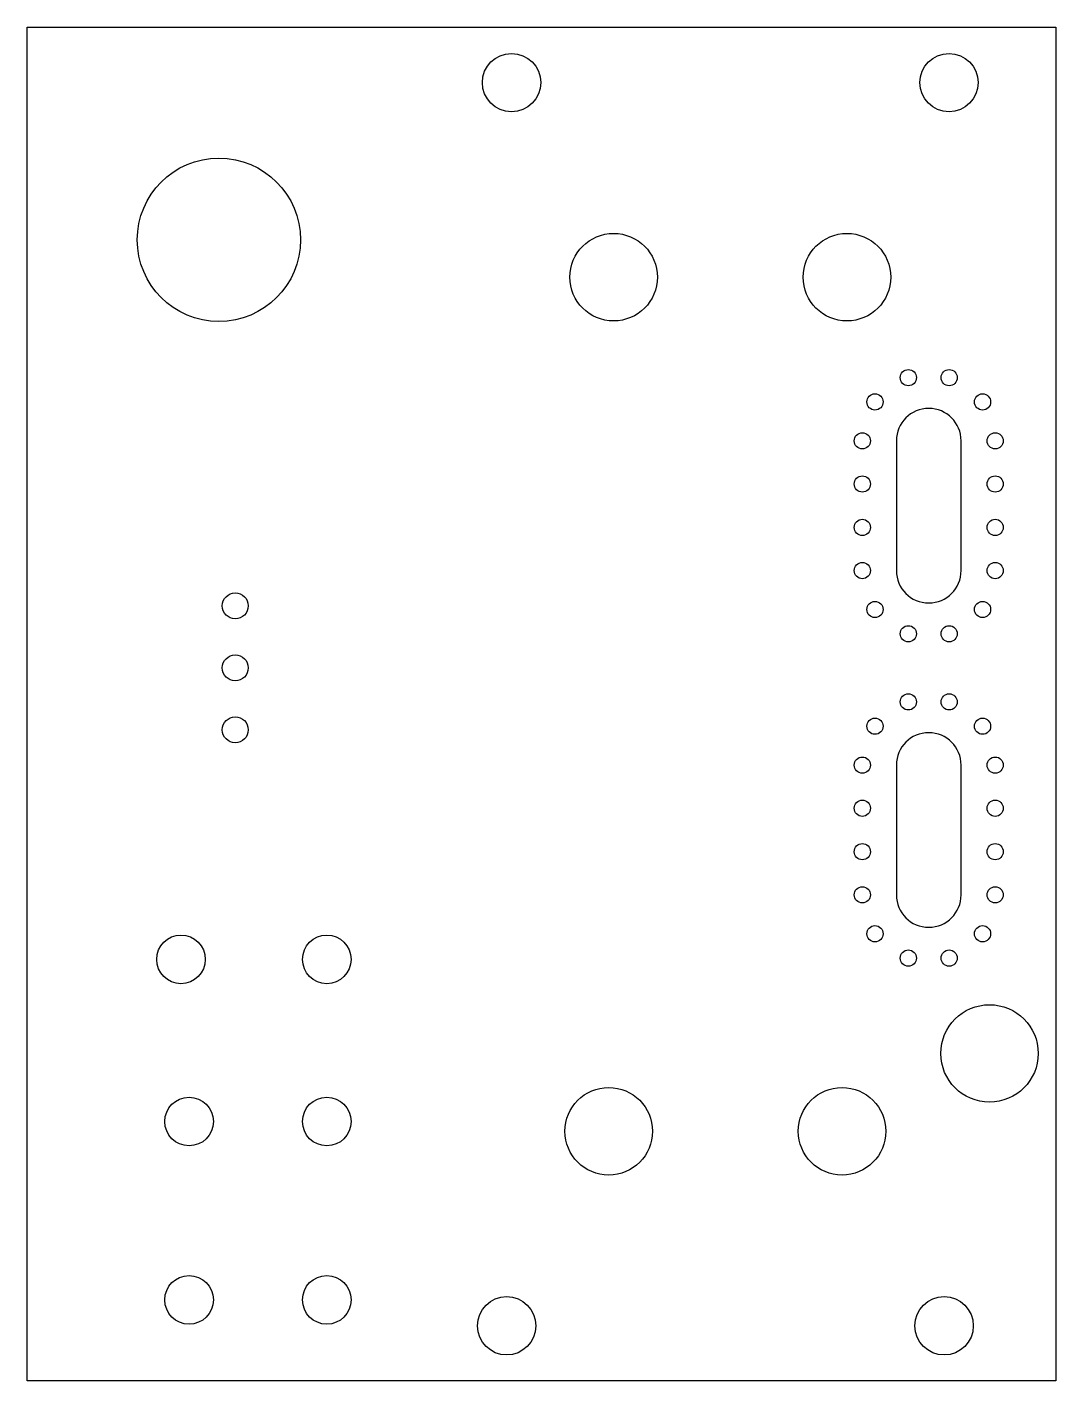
# Model space of a CAD drawing. Extents: x 106 to 137.8, y -98 to -56.2.
import ezdxf

# ---------------------------------------------------------------- set-up
doc = ezdxf.new("R2010")
doc.units = 0
doc.layers.add('WHITE', color=7, linetype='CONTINUOUS')

msp = doc.modelspace()

# ---------------------------------------------------------------- linework, layer by layer
at = {"layer": 'WHITE', "linetype": 'CONTINUOUS'}
for p, q in [((106, -56.25), (137.75, -56.25)), ((106, -98), (106, -56.25)), ((137.75, -56.25), (137.75, -98)), ((132.825, -69.009999), (132.825, -73.009999)), ((134.825, -73.009999), (134.825, -69.009999)), ((132.825, -79.009997), (132.825, -83.009997)), ((134.825, -83.009997), (134.825, -79.009997)), ((137.75, -98), (106, -98))]:
    msp.add_line(p, q, dxfattribs=at)
at = {"layer": 'WHITE'}
for centre, radius in [((120.95, -57.9625), 0.9), ((134.45, -57.9625), 0.9), ((111.92, -62.81), 2.518591), ((124.1, -63.9625), 1.35), ((131.3, -63.9625), 1.35), ((133.194997, -67.060001), 0.25), ((134.455, -67.060001), 0.25), ((132.165, -67.810001), 0.25), ((135.485, -67.809999), 0.25), ((131.775002, -69.009998), 0.25), ((135.875, -69.009998), 0.25), ((131.775, -70.339999), 0.25), ((135.875, -70.339993), 0.25), ((131.774995, -71.679999), 0.25), ((135.875, -71.679999), 0.25), ((131.775, -73.009996), 0.25), ((135.874998, -73.009997), 0.25), ((112.425, -74.099999), 0.4), ((132.165, -74.209999), 0.25), ((135.484999, -74.21), 0.25), ((133.195002, -74.959999), 0.25), ((134.455001, -74.960003), 0.25), ((112.425002, -76.010002), 0.4), ((133.195004, -77.060002), 0.25), ((134.454999, -77.060003), 0.25), ((112.425, -77.919999), 0.4), ((132.165002, -77.81), 0.25), ((135.485, -77.809999), 0.25), ((131.775002, -79.010002), 0.25), ((135.875001, -79.009996), 0.25), ((131.775002, -80.340001), 0.25), ((135.874998, -80.339997), 0.25), ((131.775, -81.679999), 0.25), ((135.875, -81.679999), 0.25), ((131.774998, -83.009998), 0.25), ((135.875, -83.009997), 0.25), ((110.75, -85), 0.75), ((115.25, -85), 0.75), ((132.165003, -84.209996), 0.25), ((135.485001, -84.209996), 0.25), ((133.195, -84.959999), 0.25), ((134.455, -84.959997), 0.25), ((135.7, -87.9), 1.502431), ((111, -90), 0.75), ((115.25, -90), 0.75), ((123.949999, -90.299997), 1.35), ((131.149999, -90.299997), 1.35), ((111, -95.5), 0.75), ((115.25, -95.5), 0.75), ((120.799999, -96.299997), 0.9), ((134.3, -96.3), 0.9)]:
    msp.add_circle(centre, radius, dxfattribs=at)
for centre, start, end in [((133.825, -69.009999), 360, 540), ((133.825, -73.009999), 180, 360), ((133.825, -79.009997), 360, 540), ((133.825, -83.009997), 180, 360)]:
    msp.add_arc(centre, 1, start, end, dxfattribs=at)

doc.saveas('drawing.dxf')
